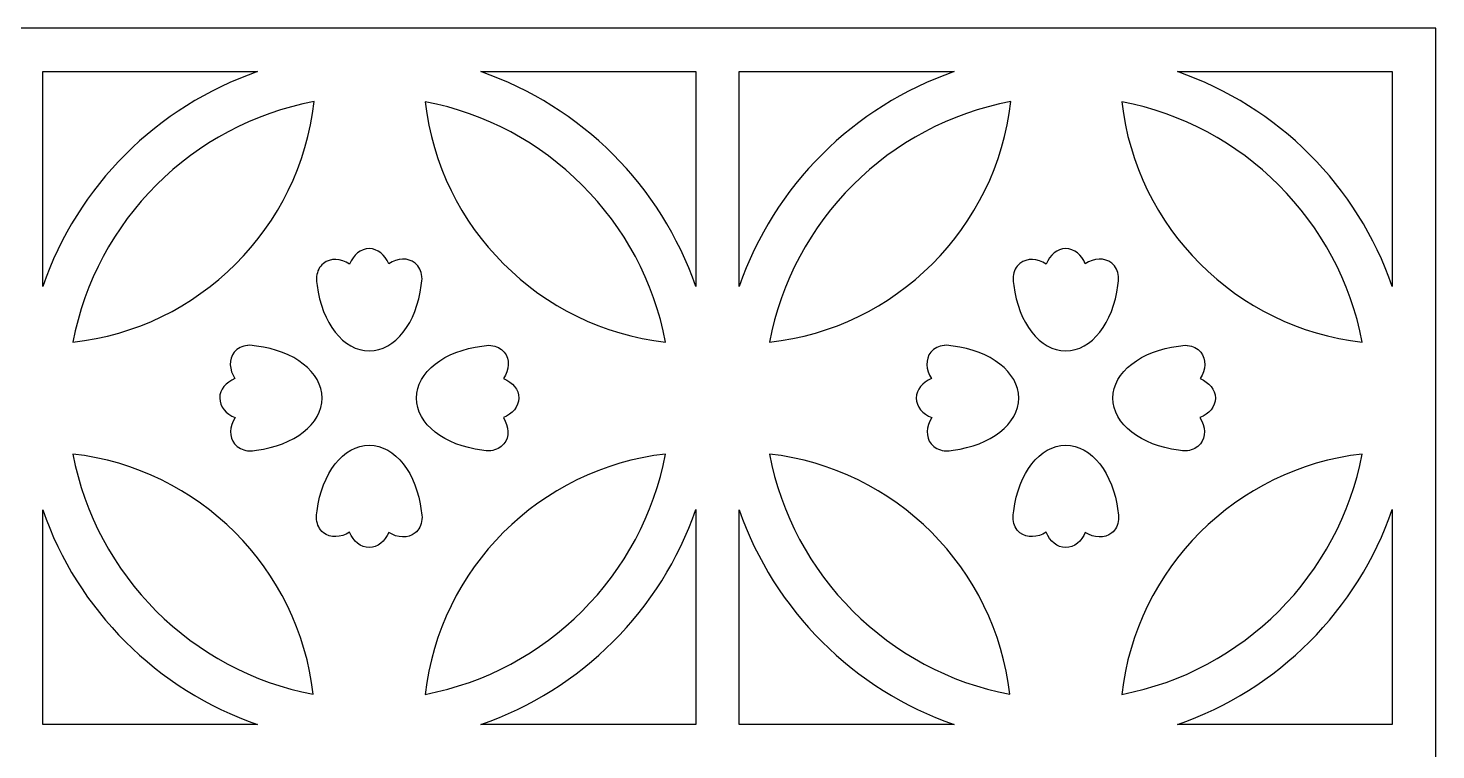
# Model space of a CAD drawing. Header units: centimetres. Extents: x -9.7 to 7.3, y -2.8 to 13.3.
# Drawn here: x 1.98 to 7.35, y 10.59 to 13.34 of the extents above; entities that cross this region are included whole.
import ezdxf

# ---------------------------------------------------------------- set-up
doc = ezdxf.new("R2010")
doc.units = ezdxf.units.CM
doc.header["$MEASUREMENT"] = 0
doc.layers.add('layer 1', color=7, linetype='Continuous')

msp = doc.modelspace()

# ---------------------------------------------------------------- linework, layer by layer
at = {"layer": 'layer 1', "color": 242}
for points, knots in [([(7.34833, -0.11033), (7.34833, -0.11033), (7.34833, -2.76741), (7.34833, -2.76741), (7.34833, -2.76741), (7.34833, -2.76741), (4.69123, -2.76741), (4.69123, -2.76741), (4.69123, -2.76741), (4.69123, -2.76741), (4.52518, -2.76741), (4.52518, -2.76741), (4.52518, -2.76741), (4.52518, -2.76741), (2.0337, -2.76741), (2.0337, -2.76741), (2.0337, -2.76741), (2.0337, -2.76741), (1.86808, -2.76741), (1.86808, -2.76741), (1.86808, -2.76741), (1.86808, -2.76741), (-0.78945, -2.76741), (-0.78945, -2.76741), (-0.78945, -2.76741), (-0.78945, -2.76741), (-0.78945, -0.11033), (-0.78945, -0.11033), (-0.78945, -0.11033), (-0.78945, -0.11033), (-0.78945, 0.05574), (-0.78945, 0.05574), (-0.78945, 0.05574), (-0.78945, 0.05574), (-0.78945, 2.54675), (-0.78945, 2.54675), (-0.78945, 2.54675), (-0.78945, 2.54675), (-0.78945, 2.71282), (-0.78945, 2.71282), (-0.78945, 2.71282), (-0.78945, 2.71282), (-0.78945, 5.20383), (-0.78945, 5.20383), (-0.78945, 5.20383), (-0.78945, 5.20383), (-0.78945, 5.3699), (-0.78945, 5.3699), (-0.78945, 5.3699), (-0.78945, 5.3699), (-0.78945, 7.86092), (-0.78945, 7.86092), (-0.78945, 7.86092), (-0.78945, 7.86092), (-0.78945, 8.02698), (-0.78945, 8.02698), (-0.78945, 8.02698), (-0.78945, 8.02698), (-0.78945, 10.518), (-0.78945, 10.518), (-0.78945, 10.518), (-0.78945, 10.518), (-0.78945, 10.68406), (-0.78945, 10.68406), (-0.78945, 10.68406), (-0.78945, 10.68406), (-0.78945, 13.34115), (-0.78945, 13.34115), (-0.78945, 13.34115), (-0.78945, 13.34115), (1.86808, 13.34115), (1.86808, 13.34115), (1.86808, 13.34115), (1.86808, 13.34115), (2.0337, 13.34115), (2.0337, 13.34115), (2.0337, 13.34115), (2.0337, 13.34115), (4.52518, 13.34115), (4.52518, 13.34115), (4.52518, 13.34115), (4.52518, 13.34115), (4.69123, 13.34115), (4.69123, 13.34115), (4.69123, 13.34115), (4.69123, 13.34115), (7.34833, 13.34115), (7.34833, 13.34115), (7.34833, 13.34115), (7.34833, 13.34115), (7.34833, 10.68406), (7.34833, 10.68406), (7.34833, 10.68406), (7.34833, 10.68406), (7.34833, 10.518), (7.34833, 10.518), (7.34833, 10.518), (7.34833, 10.518), (7.34833, 8.02698), (7.34833, 8.02698), (7.34833, 8.02698), (7.34833, 8.02698), (7.34833, 7.86092), (7.34833, 7.86092), (7.34833, 7.86092), (7.34833, 7.86092), (7.34833, 5.3699), (7.34833, 5.3699), (7.34833, 5.3699), (7.34833, 5.3699), (7.34833, 5.20383), (7.34833, 5.20383), (7.34833, 5.20383), (7.34833, 5.20383), (7.34833, 2.71282), (7.34833, 2.71282), (7.34833, 2.71282), (7.34833, 2.71282), (7.34833, 2.54675), (7.34833, 2.54675), (7.34833, 2.54675), (7.34833, 2.54675), (7.34833, 0.05574), (7.34833, 0.05574), (7.34833, 0.05574), (7.34833, 0.05574), (7.34833, -0.11033), (7.34833, -0.11033)], [0, 0, 0, 0, 0.030303, 0.030303, 0.030303, 0.030303, 0.0606061, 0.0606061, 0.0606061, 0.0606061, 0.0909091, 0.0909091, 0.0909091, 0.0909091, 0.1212121, 0.1212121, 0.1212121, 0.1212121, 0.1515152, 0.1515152, 0.1515152, 0.1515152, 0.1818182, 0.1818182, 0.1818182, 0.1818182, 0.2121212, 0.2121212, 0.2121212, 0.2121212, 0.2424242, 0.2424242, 0.2424242, 0.2424242, 0.2727273, 0.2727273, 0.2727273, 0.2727273, 0.3030303, 0.3030303, 0.3030303, 0.3030303, 0.3333333, 0.3333333, 0.3333333, 0.3333333, 0.3636364, 0.3636364, 0.3636364, 0.3636364, 0.3939394, 0.3939394, 0.3939394, 0.3939394, 0.4242424, 0.4242424, 0.4242424, 0.4242424, 0.4545455, 0.4545455, 0.4545455, 0.4545455, 0.4848485, 0.4848485, 0.4848485, 0.4848485, 0.5151515, 0.5151515, 0.5151515, 0.5151515, 0.5454545, 0.5454545, 0.5454545, 0.5454545, 0.5757576, 0.5757576, 0.5757576, 0.5757576, 0.6060606, 0.6060606, 0.6060606, 0.6060606, 0.6363636, 0.6363636, 0.6363636, 0.6363636, 0.6666667, 0.6666667, 0.6666667, 0.6666667, 0.6969697, 0.6969697, 0.6969697, 0.6969697, 0.7272727, 0.7272727, 0.7272727, 0.7272727, 0.7575758, 0.7575758, 0.7575758, 0.7575758, 0.7878788, 0.7878788, 0.7878788, 0.7878788, 0.8181818, 0.8181818, 0.8181818, 0.8181818, 0.8484848, 0.8484848, 0.8484848, 0.8484848, 0.8787879, 0.8787879, 0.8787879, 0.8787879, 0.9090909, 0.9090909, 0.9090909, 0.9090909, 0.9393939, 0.9393939, 0.9393939, 0.9393939, 1, 1, 1, 1]), ([(2.03415, 12.35565), (2.16615, 12.73861), (2.47061, 13.04308), (2.85358, 13.17508), (2.85358, 13.17508), (2.85358, 13.17508), (2.03415, 13.17508), (2.03415, 13.17508), (2.03415, 13.17508), (2.03415, 13.17508), (2.03415, 12.35565), (2.03415, 12.35565)], [0, 0, 0, 0, 0.25, 0.25, 0.25, 0.25, 0.5, 0.5, 0.5, 0.5, 1, 1, 1, 1]), ([(3.70565, 13.17508), (4.08871, 13.04306), (4.39321, 12.73847), (4.52517, 12.35539), (4.52517, 12.35539), (4.52517, 12.35539), (4.52517, 13.17508), (4.52517, 13.17508), (4.52517, 13.17508), (4.52517, 13.17508), (3.70565, 13.17508), (3.70565, 13.17508)], [0, 0, 0, 0, 0.25, 0.25, 0.25, 0.25, 0.5, 0.5, 0.5, 0.5, 1, 1, 1, 1]), ([(4.69125, 12.35565), (4.82324, 12.73861), (5.12771, 13.04308), (5.51068, 13.17508), (5.51068, 13.17508), (5.51068, 13.17508), (4.69125, 13.17508), (4.69125, 13.17508), (4.69125, 13.17508), (4.69125, 13.17508), (4.69125, 12.35565), (4.69125, 12.35565)], [0, 0, 0, 0, 0.25, 0.25, 0.25, 0.25, 0.5, 0.5, 0.5, 0.5, 1, 1, 1, 1]), ([(6.36275, 13.17508), (6.7458, 13.04306), (7.05031, 12.73847), (7.18226, 12.35539), (7.18226, 12.35539), (7.18226, 12.35539), (7.18226, 13.17508), (7.18226, 13.17508), (7.18226, 13.17508), (7.18226, 13.17508), (6.36275, 13.17508), (6.36275, 13.17508)], [0, 0, 0, 0, 0.25, 0.25, 0.25, 0.25, 0.5, 0.5, 0.5, 0.5, 1, 1, 1, 1]), ([(2.14908, 12.14293), (2.23695, 12.60663), (2.60536, 12.97421), (3.0695, 13.0608), (3.0695, 13.0608), (3.01619, 12.57962), (2.63063, 12.19491), (2.14908, 12.14293)], [0, 0, 0, 0, 0.3333333, 0.3333333, 0.3333333, 0.3333333, 1, 1, 1, 1]), ([(3.4934, 13.06011), (3.9557, 12.97235), (4.32241, 12.60568), (4.41017, 12.14335), (4.41017, 12.14335), (3.93052, 12.19682), (3.54687, 12.58046), (3.4934, 13.06011)], [0, 0, 0, 0, 0.3333333, 0.3333333, 0.3333333, 0.3333333, 1, 1, 1, 1]), ([(4.80618, 12.14293), (4.89405, 12.60663), (5.26245, 12.97421), (5.7266, 13.0608), (5.7266, 13.0608), (5.67329, 12.57962), (5.28772, 12.19491), (4.80618, 12.14293)], [0, 0, 0, 0, 0.3333333, 0.3333333, 0.3333333, 0.3333333, 1, 1, 1, 1]), ([(6.15049, 13.06011), (6.61279, 12.97235), (6.9795, 12.60568), (7.06726, 12.14335), (7.06726, 12.14335), (6.58762, 12.19682), (6.20396, 12.58046), (6.15049, 13.06011)], [0, 0, 0, 0, 0.3333333, 0.3333333, 0.3333333, 0.3333333, 1, 1, 1, 1]), ([(3.08129, 12.3594), (3.07886, 12.36986), (3.07802, 12.38024), (3.07872, 12.39017), (3.07872, 12.39017), (3.07872, 12.39017), (3.07856, 12.39356), (3.07856, 12.39356), (3.07856, 12.39356), (3.07856, 12.39356), (3.07902, 12.39356), (3.07902, 12.39356), (3.07902, 12.39356), (3.08117, 12.41336), (3.08977, 12.43109), (3.10477, 12.44322), (3.10477, 12.44322), (3.13153, 12.46484), (3.17126, 12.46267), (3.20505, 12.4411), (3.20505, 12.4411), (3.21873, 12.47598), (3.24702, 12.49997), (3.27965, 12.49997), (3.27965, 12.49997), (3.31203, 12.49997), (3.34007, 12.47636), (3.35386, 12.44192), (3.35386, 12.44192), (3.38779, 12.4639), (3.42784, 12.46626), (3.45479, 12.44444), (3.45479, 12.44444), (3.47012, 12.43208), (3.47869, 12.41388), (3.48062, 12.39356), (3.48062, 12.39356), (3.48062, 12.39356), (3.48074, 12.39356), (3.48074, 12.39356), (3.48074, 12.39356), (3.48074, 12.39356), (3.4807, 12.39277), (3.4807, 12.39277), (3.4807, 12.39277), (3.48162, 12.38207), (3.48072, 12.37083), (3.47796, 12.35949), (3.47796, 12.35949), (3.46112, 12.21732), (3.37874, 12.10936), (3.27965, 12.10936), (3.27965, 12.10936), (3.18058, 12.10936), (3.09818, 12.21729), (3.08129, 12.3594)], [0, 0, 0, 0, 0.0666667, 0.0666667, 0.0666667, 0.0666667, 0.1333333, 0.1333333, 0.1333333, 0.1333333, 0.2, 0.2, 0.2, 0.2, 0.2666667, 0.2666667, 0.2666667, 0.2666667, 0.3333333, 0.3333333, 0.3333333, 0.3333333, 0.4, 0.4, 0.4, 0.4, 0.4666667, 0.4666667, 0.4666667, 0.4666667, 0.5333333, 0.5333333, 0.5333333, 0.5333333, 0.6, 0.6, 0.6, 0.6, 0.6666667, 0.6666667, 0.6666667, 0.6666667, 0.7333333, 0.7333333, 0.7333333, 0.7333333, 0.8, 0.8, 0.8, 0.8, 0.8666667, 0.8666667, 0.8666667, 0.8666667, 1, 1, 1, 1]), ([(5.73838, 12.3594), (5.73596, 12.36986), (5.73511, 12.38024), (5.73582, 12.39017), (5.73582, 12.39017), (5.73582, 12.39017), (5.73566, 12.39356), (5.73566, 12.39356), (5.73566, 12.39356), (5.73566, 12.39356), (5.73612, 12.39356), (5.73612, 12.39356), (5.73612, 12.39356), (5.73826, 12.41336), (5.74686, 12.43109), (5.76186, 12.44322), (5.76186, 12.44322), (5.78863, 12.46484), (5.82836, 12.46267), (5.86214, 12.4411), (5.86214, 12.4411), (5.87583, 12.47598), (5.90411, 12.49997), (5.93675, 12.49997), (5.93675, 12.49997), (5.96913, 12.49997), (5.99716, 12.47636), (6.01096, 12.44192), (6.01096, 12.44192), (6.04488, 12.4639), (6.08494, 12.46626), (6.11189, 12.44444), (6.11189, 12.44444), (6.12722, 12.43208), (6.13579, 12.41388), (6.13772, 12.39356), (6.13772, 12.39356), (6.13772, 12.39356), (6.13784, 12.39356), (6.13784, 12.39356), (6.13784, 12.39356), (6.13784, 12.39356), (6.1378, 12.39277), (6.1378, 12.39277), (6.1378, 12.39277), (6.13872, 12.38207), (6.13781, 12.37083), (6.13506, 12.35949), (6.13506, 12.35949), (6.11821, 12.21732), (6.03583, 12.10936), (5.93675, 12.10936), (5.93675, 12.10936), (5.83767, 12.10936), (5.75527, 12.21729), (5.73838, 12.3594)], [0, 0, 0, 0, 0.0666667, 0.0666667, 0.0666667, 0.0666667, 0.1333333, 0.1333333, 0.1333333, 0.1333333, 0.2, 0.2, 0.2, 0.2, 0.2666667, 0.2666667, 0.2666667, 0.2666667, 0.3333333, 0.3333333, 0.3333333, 0.3333333, 0.4, 0.4, 0.4, 0.4, 0.4666667, 0.4666667, 0.4666667, 0.4666667, 0.5333333, 0.5333333, 0.5333333, 0.5333333, 0.6, 0.6, 0.6, 0.6, 0.6666667, 0.6666667, 0.6666667, 0.6666667, 0.7333333, 0.7333333, 0.7333333, 0.7333333, 0.8, 0.8, 0.8, 0.8, 0.8666667, 0.8666667, 0.8666667, 0.8666667, 1, 1, 1, 1]), ([(2.84992, 11.73109), (2.83946, 11.72866), (2.82909, 11.72782), (2.81916, 11.72853), (2.81916, 11.72853), (2.81916, 11.72853), (2.81577, 11.72837), (2.81577, 11.72837), (2.81577, 11.72837), (2.81577, 11.72837), (2.81577, 11.72883), (2.81577, 11.72883), (2.81577, 11.72883), (2.79596, 11.73097), (2.77823, 11.73957), (2.76611, 11.75457), (2.76611, 11.75457), (2.74449, 11.78133), (2.74666, 11.82106), (2.76822, 11.85485), (2.76822, 11.85485), (2.73335, 11.86854), (2.70936, 11.89682), (2.70936, 11.92946), (2.70936, 11.92946), (2.70936, 11.96183), (2.73297, 11.98987), (2.76741, 12.00367), (2.76741, 12.00367), (2.74542, 12.03759), (2.74306, 12.07765), (2.76489, 12.1046), (2.76489, 12.1046), (2.77724, 12.11993), (2.79545, 12.1285), (2.81577, 12.13043), (2.81577, 12.13043), (2.81577, 12.13043), (2.81577, 12.13055), (2.81577, 12.13055), (2.81577, 12.13055), (2.81577, 12.13055), (2.81655, 12.13051), (2.81655, 12.13051), (2.81655, 12.13051), (2.82726, 12.13143), (2.8385, 12.13052), (2.84984, 12.12777), (2.84984, 12.12777), (2.99201, 12.11092), (3.09997, 12.02854), (3.09997, 11.92946), (3.09997, 11.92946), (3.09997, 11.83038), (2.99203, 11.74798), (2.84992, 11.73109)], [0, 0, 0, 0, 0.0666667, 0.0666667, 0.0666667, 0.0666667, 0.1333333, 0.1333333, 0.1333333, 0.1333333, 0.2, 0.2, 0.2, 0.2, 0.2666667, 0.2666667, 0.2666667, 0.2666667, 0.3333333, 0.3333333, 0.3333333, 0.3333333, 0.4, 0.4, 0.4, 0.4, 0.4666667, 0.4666667, 0.4666667, 0.4666667, 0.5333333, 0.5333333, 0.5333333, 0.5333333, 0.6, 0.6, 0.6, 0.6, 0.6666667, 0.6666667, 0.6666667, 0.6666667, 0.7333333, 0.7333333, 0.7333333, 0.7333333, 0.8, 0.8, 0.8, 0.8, 0.8666667, 0.8666667, 0.8666667, 0.8666667, 1, 1, 1, 1]), ([(3.7096, 11.73109), (3.72006, 11.72866), (3.73043, 11.72782), (3.74036, 11.72853), (3.74036, 11.72853), (3.74036, 11.72853), (3.74375, 11.72837), (3.74375, 11.72837), (3.74375, 11.72837), (3.74375, 11.72837), (3.74375, 11.72883), (3.74375, 11.72883), (3.74375, 11.72883), (3.76356, 11.73097), (3.78129, 11.73957), (3.79341, 11.75457), (3.79341, 11.75457), (3.81503, 11.78133), (3.81286, 11.82106), (3.7913, 11.85485), (3.7913, 11.85485), (3.82617, 11.86854), (3.85017, 11.89682), (3.85017, 11.92946), (3.85017, 11.92946), (3.85017, 11.96183), (3.82655, 11.98987), (3.79211, 12.00367), (3.79211, 12.00367), (3.8141, 12.03759), (3.81646, 12.07765), (3.79463, 12.1046), (3.79463, 12.1046), (3.78228, 12.11993), (3.76407, 12.1285), (3.74375, 12.13043), (3.74375, 12.13043), (3.74375, 12.13043), (3.74375, 12.13055), (3.74375, 12.13055), (3.74375, 12.13055), (3.74375, 12.13055), (3.74297, 12.13051), (3.74297, 12.13051), (3.74297, 12.13051), (3.73227, 12.13143), (3.72102, 12.13052), (3.70968, 12.12777), (3.70968, 12.12777), (3.56751, 12.11092), (3.45956, 12.02854), (3.45956, 11.92946), (3.45956, 11.92946), (3.45956, 11.83038), (3.56749, 11.74798), (3.7096, 11.73109)], [0, 0, 0, 0, 0.0666667, 0.0666667, 0.0666667, 0.0666667, 0.1333333, 0.1333333, 0.1333333, 0.1333333, 0.2, 0.2, 0.2, 0.2, 0.2666667, 0.2666667, 0.2666667, 0.2666667, 0.3333333, 0.3333333, 0.3333333, 0.3333333, 0.4, 0.4, 0.4, 0.4, 0.4666667, 0.4666667, 0.4666667, 0.4666667, 0.5333333, 0.5333333, 0.5333333, 0.5333333, 0.6, 0.6, 0.6, 0.6, 0.6666667, 0.6666667, 0.6666667, 0.6666667, 0.7333333, 0.7333333, 0.7333333, 0.7333333, 0.8, 0.8, 0.8, 0.8, 0.8666667, 0.8666667, 0.8666667, 0.8666667, 1, 1, 1, 1]), ([(5.50702, 11.73109), (5.49656, 11.72866), (5.48618, 11.72782), (5.47625, 11.72853), (5.47625, 11.72853), (5.47625, 11.72853), (5.47286, 11.72837), (5.47286, 11.72837), (5.47286, 11.72837), (5.47286, 11.72837), (5.47286, 11.72883), (5.47286, 11.72883), (5.47286, 11.72883), (5.45306, 11.73097), (5.43533, 11.73957), (5.4232, 11.75457), (5.4232, 11.75457), (5.40158, 11.78133), (5.40375, 11.82106), (5.42532, 11.85485), (5.42532, 11.85485), (5.39045, 11.86854), (5.36645, 11.89682), (5.36645, 11.92946), (5.36645, 11.92946), (5.36645, 11.96183), (5.39007, 11.98987), (5.42451, 12.00367), (5.42451, 12.00367), (5.40252, 12.03759), (5.40016, 12.07765), (5.42198, 12.1046), (5.42198, 12.1046), (5.43434, 12.11993), (5.45254, 12.1285), (5.47286, 12.13043), (5.47286, 12.13043), (5.47286, 12.13043), (5.47286, 12.13055), (5.47286, 12.13055), (5.47286, 12.13055), (5.47286, 12.13055), (5.47365, 12.13051), (5.47365, 12.13051), (5.47365, 12.13051), (5.48435, 12.13143), (5.4956, 12.13052), (5.50694, 12.12777), (5.50694, 12.12777), (5.6491, 12.11092), (5.75706, 12.02854), (5.75706, 11.92946), (5.75706, 11.92946), (5.75706, 11.83038), (5.64913, 11.74798), (5.50702, 11.73109)], [0, 0, 0, 0, 0.0666667, 0.0666667, 0.0666667, 0.0666667, 0.1333333, 0.1333333, 0.1333333, 0.1333333, 0.2, 0.2, 0.2, 0.2, 0.2666667, 0.2666667, 0.2666667, 0.2666667, 0.3333333, 0.3333333, 0.3333333, 0.3333333, 0.4, 0.4, 0.4, 0.4, 0.4666667, 0.4666667, 0.4666667, 0.4666667, 0.5333333, 0.5333333, 0.5333333, 0.5333333, 0.6, 0.6, 0.6, 0.6, 0.6666667, 0.6666667, 0.6666667, 0.6666667, 0.7333333, 0.7333333, 0.7333333, 0.7333333, 0.8, 0.8, 0.8, 0.8, 0.8666667, 0.8666667, 0.8666667, 0.8666667, 1, 1, 1, 1]), ([(6.36669, 11.73109), (6.37715, 11.72866), (6.38753, 11.72782), (6.39746, 11.72853), (6.39746, 11.72853), (6.39746, 11.72853), (6.40085, 11.72837), (6.40085, 11.72837), (6.40085, 11.72837), (6.40085, 11.72837), (6.40085, 11.72883), (6.40085, 11.72883), (6.40085, 11.72883), (6.42065, 11.73097), (6.43838, 11.73957), (6.45051, 11.75457), (6.45051, 11.75457), (6.47213, 11.78133), (6.46996, 11.82106), (6.44839, 11.85485), (6.44839, 11.85485), (6.48327, 11.86854), (6.50726, 11.89682), (6.50726, 11.92946), (6.50726, 11.92946), (6.50726, 11.96183), (6.48365, 11.98987), (6.44921, 12.00367), (6.44921, 12.00367), (6.47119, 12.03759), (6.47355, 12.07765), (6.45173, 12.1046), (6.45173, 12.1046), (6.43937, 12.11993), (6.42117, 12.1285), (6.40085, 12.13043), (6.40085, 12.13043), (6.40085, 12.13043), (6.40085, 12.13055), (6.40085, 12.13055), (6.40085, 12.13055), (6.40085, 12.13055), (6.40006, 12.13051), (6.40006, 12.13051), (6.40006, 12.13051), (6.38936, 12.13143), (6.37812, 12.13052), (6.36678, 12.12777), (6.36678, 12.12777), (6.22461, 12.11092), (6.11665, 12.02854), (6.11665, 11.92946), (6.11665, 11.92946), (6.11665, 11.83038), (6.22458, 11.74798), (6.36669, 11.73109)], [0, 0, 0, 0, 0.0666667, 0.0666667, 0.0666667, 0.0666667, 0.1333333, 0.1333333, 0.1333333, 0.1333333, 0.2, 0.2, 0.2, 0.2, 0.2666667, 0.2666667, 0.2666667, 0.2666667, 0.3333333, 0.3333333, 0.3333333, 0.3333333, 0.4, 0.4, 0.4, 0.4, 0.4666667, 0.4666667, 0.4666667, 0.4666667, 0.5333333, 0.5333333, 0.5333333, 0.5333333, 0.6, 0.6, 0.6, 0.6, 0.6666667, 0.6666667, 0.6666667, 0.6666667, 0.7333333, 0.7333333, 0.7333333, 0.7333333, 0.8, 0.8, 0.8, 0.8, 0.8666667, 0.8666667, 0.8666667, 0.8666667, 1, 1, 1, 1]), ([(3.06592, 10.79908), (2.60362, 10.88686), (2.23692, 11.25351), (2.14916, 11.71583), (2.14916, 11.71583), (2.62882, 11.66236), (3.01246, 11.27872), (3.06592, 10.79908)], [0, 0, 0, 0, 0.3333333, 0.3333333, 0.3333333, 0.3333333, 1, 1, 1, 1]), ([(3.08129, 11.49973), (3.07886, 11.48927), (3.07802, 11.47889), (3.07872, 11.46896), (3.07872, 11.46896), (3.07872, 11.46896), (3.07856, 11.46557), (3.07856, 11.46557), (3.07856, 11.46557), (3.07856, 11.46557), (3.07902, 11.46557), (3.07902, 11.46557), (3.07902, 11.46557), (3.08117, 11.44577), (3.08977, 11.42804), (3.10477, 11.41591), (3.10477, 11.41591), (3.13153, 11.39429), (3.17126, 11.39646), (3.20505, 11.41803), (3.20505, 11.41803), (3.21873, 11.38315), (3.24702, 11.35916), (3.27965, 11.35916), (3.27965, 11.35916), (3.31203, 11.35916), (3.34007, 11.38277), (3.35386, 11.41721), (3.35386, 11.41721), (3.38779, 11.39523), (3.42784, 11.39287), (3.45479, 11.41469), (3.45479, 11.41469), (3.47012, 11.42705), (3.47869, 11.44525), (3.48062, 11.46557), (3.48062, 11.46557), (3.48062, 11.46557), (3.48074, 11.46557), (3.48074, 11.46557), (3.48074, 11.46557), (3.48074, 11.46557), (3.4807, 11.46636), (3.4807, 11.46636), (3.4807, 11.46636), (3.48162, 11.47706), (3.48072, 11.48831), (3.47796, 11.49964), (3.47796, 11.49964), (3.46112, 11.64181), (3.37874, 11.74977), (3.27965, 11.74977), (3.27965, 11.74977), (3.18058, 11.74977), (3.09818, 11.64184), (3.08129, 11.49973)], [0, 0, 0, 0, 0.0666667, 0.0666667, 0.0666667, 0.0666667, 0.1333333, 0.1333333, 0.1333333, 0.1333333, 0.2, 0.2, 0.2, 0.2, 0.2666667, 0.2666667, 0.2666667, 0.2666667, 0.3333333, 0.3333333, 0.3333333, 0.3333333, 0.4, 0.4, 0.4, 0.4, 0.4666667, 0.4666667, 0.4666667, 0.4666667, 0.5333333, 0.5333333, 0.5333333, 0.5333333, 0.6, 0.6, 0.6, 0.6, 0.6666667, 0.6666667, 0.6666667, 0.6666667, 0.7333333, 0.7333333, 0.7333333, 0.7333333, 0.8, 0.8, 0.8, 0.8, 0.8666667, 0.8666667, 0.8666667, 0.8666667, 1, 1, 1, 1]), ([(4.41017, 11.71583), (4.32239, 11.25352), (3.95574, 10.88682), (3.4934, 10.79906), (3.4934, 10.79906), (3.54687, 11.27871), (3.93052, 11.66238), (4.41017, 11.71583)], [0, 0, 0, 0, 0.3333333, 0.3333333, 0.3333333, 0.3333333, 1, 1, 1, 1]), ([(5.72301, 10.79908), (5.26072, 10.88686), (4.89402, 11.25351), (4.80626, 11.71583), (4.80626, 11.71583), (5.28592, 11.66236), (5.66956, 11.27872), (5.72301, 10.79908)], [0, 0, 0, 0, 0.3333333, 0.3333333, 0.3333333, 0.3333333, 1, 1, 1, 1]), ([(5.73838, 11.49973), (5.73596, 11.48927), (5.73511, 11.47889), (5.73582, 11.46896), (5.73582, 11.46896), (5.73582, 11.46896), (5.73566, 11.46557), (5.73566, 11.46557), (5.73566, 11.46557), (5.73566, 11.46557), (5.73612, 11.46557), (5.73612, 11.46557), (5.73612, 11.46557), (5.73826, 11.44577), (5.74686, 11.42804), (5.76186, 11.41591), (5.76186, 11.41591), (5.78863, 11.39429), (5.82836, 11.39646), (5.86214, 11.41803), (5.86214, 11.41803), (5.87583, 11.38315), (5.90411, 11.35916), (5.93675, 11.35916), (5.93675, 11.35916), (5.96913, 11.35916), (5.99716, 11.38277), (6.01096, 11.41721), (6.01096, 11.41721), (6.04488, 11.39523), (6.08494, 11.39287), (6.11189, 11.41469), (6.11189, 11.41469), (6.12722, 11.42705), (6.13579, 11.44525), (6.13772, 11.46557), (6.13772, 11.46557), (6.13772, 11.46557), (6.13784, 11.46557), (6.13784, 11.46557), (6.13784, 11.46557), (6.13784, 11.46557), (6.1378, 11.46636), (6.1378, 11.46636), (6.1378, 11.46636), (6.13872, 11.47706), (6.13781, 11.48831), (6.13506, 11.49964), (6.13506, 11.49964), (6.11821, 11.64181), (6.03583, 11.74977), (5.93675, 11.74977), (5.93675, 11.74977), (5.83767, 11.74977), (5.75527, 11.64184), (5.73838, 11.49973)], [0, 0, 0, 0, 0.0666667, 0.0666667, 0.0666667, 0.0666667, 0.1333333, 0.1333333, 0.1333333, 0.1333333, 0.2, 0.2, 0.2, 0.2, 0.2666667, 0.2666667, 0.2666667, 0.2666667, 0.3333333, 0.3333333, 0.3333333, 0.3333333, 0.4, 0.4, 0.4, 0.4, 0.4666667, 0.4666667, 0.4666667, 0.4666667, 0.5333333, 0.5333333, 0.5333333, 0.5333333, 0.6, 0.6, 0.6, 0.6, 0.6666667, 0.6666667, 0.6666667, 0.6666667, 0.7333333, 0.7333333, 0.7333333, 0.7333333, 0.8, 0.8, 0.8, 0.8, 0.8666667, 0.8666667, 0.8666667, 0.8666667, 1, 1, 1, 1]), ([(7.06726, 11.71583), (6.97949, 11.25352), (6.61283, 10.88682), (6.15049, 10.79906), (6.15049, 10.79906), (6.20396, 11.27871), (6.58762, 11.66238), (7.06726, 11.71583)], [0, 0, 0, 0, 0.3333333, 0.3333333, 0.3333333, 0.3333333, 1, 1, 1, 1]), ([(2.85384, 10.68406), (2.47075, 10.816), (2.16617, 11.12055), (2.03415, 11.50358), (2.03415, 11.50358), (2.03415, 11.50358), (2.03415, 10.68406), (2.03415, 10.68406), (2.03415, 10.68406), (2.03415, 10.68406), (2.85384, 10.68406), (2.85384, 10.68406)], [0, 0, 0, 0, 0.25, 0.25, 0.25, 0.25, 0.5, 0.5, 0.5, 0.5, 1, 1, 1, 1]), ([(4.52517, 11.50384), (4.3932, 11.12066), (4.08855, 10.81605), (3.70539, 10.68406), (3.70539, 10.68406), (3.70539, 10.68406), (4.52517, 10.68406), (4.52517, 10.68406), (4.52517, 10.68406), (4.52517, 10.68406), (4.52517, 11.50384), (4.52517, 11.50384)], [0, 0, 0, 0, 0.25, 0.25, 0.25, 0.25, 0.5, 0.5, 0.5, 0.5, 1, 1, 1, 1]), ([(5.51094, 10.68406), (5.12784, 10.816), (4.82327, 11.12055), (4.69125, 11.50358), (4.69125, 11.50358), (4.69125, 11.50358), (4.69125, 10.68406), (4.69125, 10.68406), (4.69125, 10.68406), (4.69125, 10.68406), (5.51094, 10.68406), (5.51094, 10.68406)], [0, 0, 0, 0, 0.25, 0.25, 0.25, 0.25, 0.5, 0.5, 0.5, 0.5, 1, 1, 1, 1]), ([(7.18226, 11.50384), (7.05029, 11.12066), (6.74564, 10.81605), (6.36249, 10.68406), (6.36249, 10.68406), (6.36249, 10.68406), (7.18226, 10.68406), (7.18226, 10.68406), (7.18226, 10.68406), (7.18226, 10.68406), (7.18226, 11.50384), (7.18226, 11.50384)], [0, 0, 0, 0, 0.25, 0.25, 0.25, 0.25, 0.5, 0.5, 0.5, 0.5, 1, 1, 1, 1])]:
    msp.add_open_spline(points, degree=3, knots=knots, dxfattribs=at)

doc.saveas('drawing.dxf')
